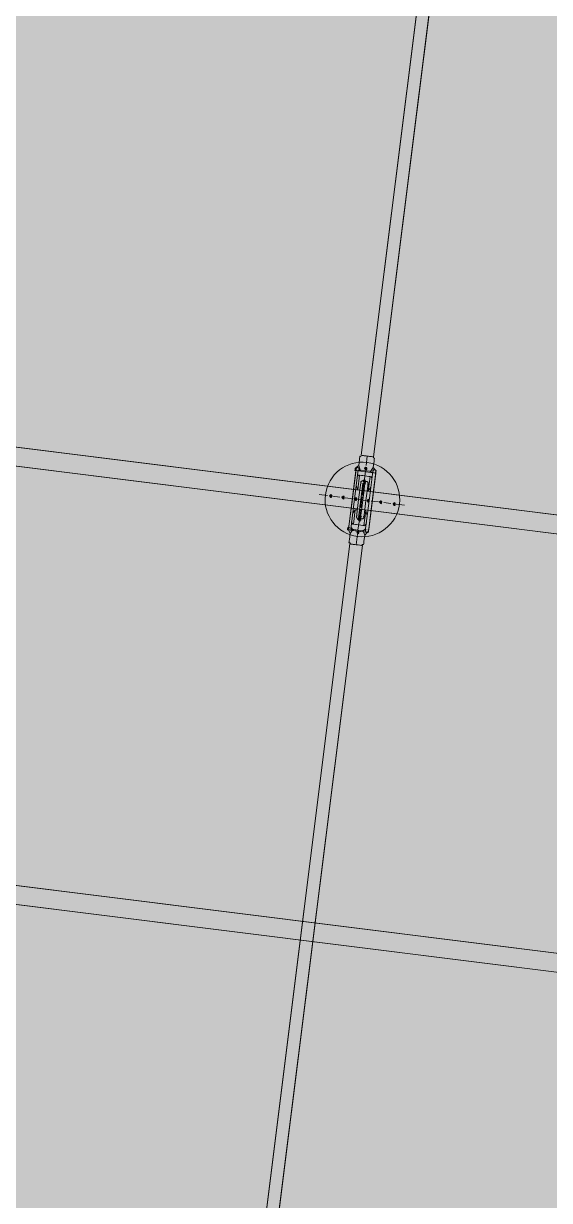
# Model space of a CAD drawing. Header units: metres. Extents: x -4 to 509425, y 7549 to 4732445.
# Drawn here: x 476024.82 to 476029.05, y 4719745.43 to 4719754.92 of the extents above; entities that cross this region are included whole.
import ezdxf

# ---------------------------------------------------------------- set-up
doc = ezdxf.new("R2010")
doc.units = ezdxf.units.M
doc.header["$LTSCALE"] = 0.01
doc.header["$MEASUREMENT"] = 0
doc.layers.get('0').update_dxf_attribs({"lineweight": 0})
doc.layers.add('_SUBESTACIÓN', color=1, linetype='Continuous')
doc.layers.add('SUBESTACION LA VID', color=253, linetype='Continuous')

# ---------------------------------------------------------------- blocks, each defined once
blk = doc.blocks.new('A$Cfff6051d')
at = {"layer": 'SUBESTACION LA VID', "transparency": 33554687}
h = blk.add_hatch(color=256, dxfattribs=at)
h.dxf.hatch_style = 2
h.paths.add_polyline_path([(476027.5832, 4719751.3295), (476027.5843, 4719751.3379), (476027.5759, 4719751.3389), (476027.5664, 4719751.3316), (476027.5738, 4719751.3221), (476027.5822, 4719751.3211)])
h = blk.add_hatch(color=256, dxfattribs=at)
h.dxf.hatch_style = 2
h.paths.add_polyline_path([(476027.5706, 4719751.2286), (476027.5716, 4719751.237), (476027.5632, 4719751.2381), (476027.5538, 4719751.2308), (476027.5611, 4719751.2213), (476027.5695, 4719751.2202)])
h = blk.add_hatch(color=256, dxfattribs=at)
h.dxf.hatch_style = 2
h.paths.add_polyline_path([(476027.2996, 4719751.109), (476027.3007, 4719751.1174), (476027.2923, 4719751.1185), (476027.2828, 4719751.1111), (476027.2902, 4719751.1017), (476027.2986, 4719751.1006)])
h = blk.add_hatch(color=256, dxfattribs=at)
h.dxf.hatch_style = 2
h.paths.add_polyline_path([(476027.4004, 4719751.0964), (476027.4015, 4719751.1048), (476027.3931, 4719751.1058), (476027.3836, 4719751.0985), (476027.391, 4719751.089), (476027.3994, 4719751.088)])
h = blk.add_hatch(color=256, dxfattribs=at)
h.dxf.hatch_style = 2
h.paths.add_polyline_path([(476027.5012, 4719751.0838), (476027.5023, 4719751.0922), (476027.4939, 4719751.0932), (476027.4844, 4719751.0859), (476027.4918, 4719751.0764), (476027.5002, 4719751.0754)])
h = blk.add_hatch(color=256, dxfattribs=at)
h.dxf.hatch_style = 2
h.paths.add_polyline_path([(476027.5579, 4719751.1278), (476027.559, 4719751.1362), (476027.5506, 4719751.1373), (476027.5411, 4719751.13), (476027.5485, 4719751.1205), (476027.5569, 4719751.1194)])
h = blk.add_hatch(color=256, dxfattribs=at)
h.dxf.hatch_style = 2
h.paths.add_polyline_path([(476027.5453, 4719751.027), (476027.5463, 4719751.0354), (476027.5379, 4719751.0365), (476027.5285, 4719751.0291), (476027.5358, 4719751.0197), (476027.5442, 4719751.0186)])
h = blk.add_hatch(color=256, dxfattribs=at)
h.dxf.hatch_style = 2
h.paths.add_polyline_path([(476027.602, 4719751.0711), (476027.6031, 4719751.0795), (476027.5947, 4719751.0806), (476027.5852, 4719751.0732), (476027.5926, 4719751.0638), (476027.601, 4719751.0627)])
h = blk.add_hatch(color=256, dxfattribs=at)
h.dxf.hatch_style = 2
h.paths.add_polyline_path([(476027.7028, 4719751.0585), (476027.7039, 4719751.0669), (476027.6955, 4719751.0679), (476027.686, 4719751.0606), (476027.6934, 4719751.0511), (476027.7018, 4719751.0501)])
h = blk.add_hatch(color=256, dxfattribs=at)
h.dxf.hatch_style = 2
h.paths.add_polyline_path([(476027.812, 4719751.0448), (476027.8131, 4719751.0532), (476027.8047, 4719751.0542), (476027.7952, 4719751.0469), (476027.8026, 4719751.0374), (476027.811, 4719751.0364)])
h = blk.add_hatch(color=256, dxfattribs=at)
h.dxf.hatch_style = 2
h.paths.add_polyline_path([(476027.5316, 4719750.9178), (476027.5327, 4719750.9262), (476027.5243, 4719750.9273), (476027.5148, 4719750.9199), (476027.5222, 4719750.9105), (476027.5306, 4719750.9094)])
h = blk.add_hatch(color=256, dxfattribs=at)
h.dxf.hatch_style = 2
h.paths.add_polyline_path([(476027.519, 4719750.817), (476027.52, 4719750.8254), (476027.5116, 4719750.8265), (476027.5022, 4719750.8191), (476027.5095, 4719750.8097), (476027.5179, 4719750.8086)])
at = {"layer": 'SUBESTACION LA VID', "lineweight": 15}
for p, q in [((476071.4612, 4719745.6493), (475975.7142, 4719757.6531)), ((476071.4423, 4719745.4981), (475975.6953, 4719757.5019)), ((476028.15, 4719756.3266), (476027.537, 4719751.4376)), ((476028.2508, 4719756.314), (476027.6378, 4719751.425)), ((476071.0252, 4719742.1716), (475975.2782, 4719754.1753)), ((476071.0063, 4719742.0204), (475975.2593, 4719754.0241)), ((476027.5874, 4719751.4313), (476027.578, 4719751.3557)), ((476027.4676, 4719751.088), (476027.4971, 4719751.3232)), ((476027.5139, 4719751.3211), (476027.4844, 4719751.0859)), ((476027.5128, 4719751.3127), (476027.5307, 4719751.319)), ((476027.5391, 4719751.3179), (476027.5727, 4719751.3137)), ((476027.5727, 4719751.3137), (476027.5643, 4719751.2465)), ((476027.6063, 4719751.3095), (476027.5727, 4719751.3137)), ((476027.6315, 4719751.3063), (476027.602, 4719751.0711)), ((476027.6305, 4719751.2979), (476027.6147, 4719751.3084)), ((476027.6272, 4719751.068), (476027.6567, 4719751.3032)), ((476027.5107, 4719751.1594), (476027.5254, 4719751.277)), ((476027.518, 4719751.0817), (476027.5349, 4719751.2161)), ((476027.5517, 4719751.214), (476027.5348, 4719751.0795)), ((476027.5622, 4719751.2297), (476027.5454, 4719751.2318)), ((476027.558, 4719751.1961), (476027.5496, 4719751.1972)), ((476027.5601, 4719751.2129), (476027.5516, 4719751.1457)), ((476027.5685, 4719751.2118), (476027.5516, 4719751.0774)), ((476027.558, 4719751.1961), (476027.5664, 4719751.195)), ((476027.5622, 4719751.2297), (476027.579, 4719751.2276)), ((476027.5768, 4719751.0743), (476027.5937, 4719751.2087)), ((476027.5947, 4719751.1488), (476027.6094, 4719751.2664)), ((476027.266, 4719751.1132), (476027.1988, 4719751.1217)), ((476027.3668, 4719751.1006), (476027.308, 4719751.108)), ((476027.476, 4719751.0869), (476027.4088, 4719751.0953)), ((476027.5464, 4719751.1037), (476027.539, 4719751.0449)), ((476027.5443, 4719751.1552), (476027.5527, 4719751.1541)), ((476027.5611, 4719751.153), (476027.5527, 4719751.1541)), ((476027.4676, 4719751.088), (476027.4371, 4719750.8444)), ((476027.4539, 4719750.8423), (476027.4844, 4719751.0859)), ((476027.4907, 4719750.9998), (476027.4759, 4719750.8821)), ((476027.518, 4719751.0817), (476027.5001, 4719750.9388)), ((476027.5768, 4719751.0743), (476027.5096, 4719751.0827)), ((476027.5169, 4719750.9367), (476027.5348, 4719751.0795)), ((476027.5337, 4719751.0029), (476027.5264, 4719750.9441)), ((476027.5337, 4719750.9346), (476027.5516, 4719751.0774)), ((476027.5768, 4719751.0743), (476027.5589, 4719750.9315)), ((476027.5715, 4719750.8275), (476027.602, 4719751.0711)), ((476027.6272, 4719751.068), (476027.5967, 4719750.8244)), ((476027.6776, 4719751.0616), (476027.6188, 4719751.069)), ((476027.7784, 4719751.049), (476027.7196, 4719751.0564)), ((476027.8876, 4719751.0353), (476027.8204, 4719751.0437)), ((476027.5232, 4719750.9189), (476027.5064, 4719750.921)), ((476027.5274, 4719750.9525), (476027.519, 4719750.9535)), ((476027.5232, 4719750.9189), (476027.54, 4719750.9168)), ((476027.5243, 4719750.9955), (476027.5327, 4719750.9945)), ((476027.5274, 4719750.9525), (476027.5358, 4719750.9514)), ((476027.5411, 4719750.9934), (476027.5327, 4719750.9945)), ((476027.5747, 4719750.9892), (476027.5599, 4719750.8716)), ((476027.456, 4719750.8591), (476027.4707, 4719750.8401)), ((476027.4791, 4719750.8391), (476027.5127, 4719750.8349)), ((476027.5211, 4719750.9021), (476027.5127, 4719750.8349)), ((476027.5463, 4719750.8307), (476027.5127, 4719750.8349)), ((476027.5736, 4719750.8443), (476027.5547, 4719750.8296)), ((476027.4475, 4719750.7236), (476026.7103, 4719744.8434)), ((476027.5085, 4719750.8013), (476027.4979, 4719750.7173)), ((476027.5483, 4719750.711), (476026.8111, 4719744.8307))]:
    blk.add_line(p, q, dxfattribs=at)
at = {"layer": 'SUBESTACION LA VID', "lineweight": 0}
for p, q in [((476027.6557, 4719751.2948), (476027.496, 4719751.3148)), ((476027.4475, 4719750.7236), (476027.5483, 4719750.711))]:
    blk.add_line(p, q, dxfattribs=at)
at = {"layer": 'SUBESTACION LA VID', "lineweight": 15}
for points in [[(476071.4423, 4719745.4981), (476071.4612, 4719745.6493), (475975.7142, 4719757.6531), (475975.6953, 4719757.5019), (476071.4423, 4719745.4981)], [(476028.15, 4719756.3266), (476028.2508, 4719756.314), (476027.6378, 4719751.425), (476027.537, 4719751.4376), (476028.15, 4719756.3266)], [(476071.0063, 4719742.0204), (476071.0252, 4719742.1716), (475975.2782, 4719754.1753), (475975.2593, 4719754.0241), (476071.0063, 4719742.0204)], [(476027.4497, 4719750.8087), (476027.4433, 4719750.7583), (476027.4423, 4719750.7499), (476027.4412, 4719750.7415), (476027.4402, 4719750.7331), (476027.4486, 4719750.732), (476027.4559, 4719750.7225), (476027.4727, 4719750.7204), (476027.4811, 4719750.7194), (476027.5147, 4719750.7152), (476027.5315, 4719750.7131), (476027.5399, 4719750.712), (476027.5494, 4719750.7194), (476027.5578, 4719750.7183), (476027.5588, 4719750.7267), (476027.5599, 4719750.7351), (476027.5609, 4719750.7435), (476027.5673, 4719750.7939), (476027.5872, 4719750.817), (476027.5956, 4719750.816), (476027.5967, 4719750.8244), (476027.5977, 4719750.8328), (476027.5988, 4719750.8412), (476027.6557, 4719751.2948), (476027.6567, 4719751.3032), (476027.6578, 4719751.3116), (476027.6504, 4719751.321), (476027.6357, 4719751.3399), (476027.642, 4719751.3903), (476027.6431, 4719751.3987), (476027.6441, 4719751.4071), (476027.6452, 4719751.4155), (476027.6368, 4719751.4166), (476027.6378, 4719751.425), (476027.6294, 4719751.426), (476027.621, 4719751.4271), (476027.6042, 4719751.4292), (476027.5874, 4719751.4313), (476027.5706, 4719751.4334), (476027.5622, 4719751.4345), (476027.5454, 4719751.4366), (476027.537, 4719751.4376), (476027.536, 4719751.4292), (476027.5276, 4719751.4303), (476027.5265, 4719751.4219), (476027.5255, 4719751.4135), (476027.5244, 4719751.4051), (476027.5181, 4719751.3547), (476027.4992, 4719751.34), (476027.4898, 4719751.3326), (476027.4887, 4719751.3242), (476027.4876, 4719751.3158), (476027.496, 4719751.3148), (476027.4392, 4719750.8612), (476027.4297, 4719750.8538), (476027.4287, 4719750.8454), (476027.4276, 4719750.837), (476027.436, 4719750.836), (476027.4497, 4719750.8087)], [(476027.5874, 4719751.4313), (476027.5706, 4719751.4334), (476027.5622, 4719751.4345), (476027.5454, 4719751.4366), (476027.537, 4719751.4376), (476027.536, 4719751.4292), (476027.5276, 4719751.4303), (476027.5265, 4719751.4219), (476027.5255, 4719751.4135), (476027.5244, 4719751.4051), (476027.5181, 4719751.3547)], [(476027.5874, 4719751.4313), (476027.6042, 4719751.4292), (476027.621, 4719751.4271), (476027.6294, 4719751.426), (476027.6378, 4719751.425), (476027.6368, 4719751.4166), (476027.6452, 4719751.4155), (476027.6441, 4719751.4071), (476027.6431, 4719751.3987), (476027.642, 4719751.3903), (476027.6357, 4719751.3399)], [(476027.4992, 4719751.34), (476027.5181, 4719751.3547), (476027.5307, 4719751.319), (476027.5391, 4719751.3179)], [(476027.6504, 4719751.321), (476027.6357, 4719751.3399), (476027.6147, 4719751.3084), (476027.6063, 4719751.3095)], [(476027.5275, 4719751.1573), (476027.5107, 4719751.1594), (476027.4981, 4719751.1951)], [(476027.5674, 4719751.2717), (476027.5506, 4719751.2738), (476027.5422, 4719751.2749), (476027.5254, 4719751.277), (476027.517, 4719751.278), (476027.5076, 4719751.2707), (476027.5065, 4719751.2623), (476027.5055, 4719751.2539)], [(476027.5674, 4719751.2717), (476027.5842, 4719751.2696), (476027.601, 4719751.2675), (476027.6094, 4719751.2664), (476027.6178, 4719751.2654), (476027.6252, 4719751.2559), (476027.6241, 4719751.2475), (476027.6231, 4719751.2391)], [(476027.5863, 4719751.1499), (476027.5947, 4719751.1488), (476027.6157, 4719751.1803)], [(476027.5075, 4719750.9977), (476027.4907, 4719750.9998), (476027.4697, 4719750.9683)], [(476027.5179, 4719750.8769), (476027.5011, 4719750.879), (476027.4927, 4719750.88), (476027.4759, 4719750.8821), (476027.4675, 4719750.8832), (476027.4686, 4719750.8916), (476027.4602, 4719750.8927), (476027.4612, 4719750.9011), (476027.4623, 4719750.9095)], [(476027.5663, 4719750.9903), (476027.5747, 4719750.9892), (476027.5873, 4719750.9535)], [(476027.436, 4719750.836), (476027.4497, 4719750.8087), (476027.4707, 4719750.8401), (476027.4791, 4719750.8391)], [(476027.4979, 4719750.7173), (476027.4811, 4719750.7194), (476027.4727, 4719750.7204), (476027.4559, 4719750.7225), (476027.4486, 4719750.732), (476027.4402, 4719750.7331), (476027.4412, 4719750.7415), (476027.4423, 4719750.7499), (476027.4433, 4719750.7583), (476027.4497, 4719750.8087)], [(476027.5179, 4719750.8769), (476027.5347, 4719750.8748), (476027.5515, 4719750.8727), (476027.5599, 4719750.8716), (476027.5683, 4719750.8706), (476027.5694, 4719750.879), (476027.5778, 4719750.8779), (476027.5788, 4719750.8863), (476027.5799, 4719750.8947)], [(476027.5872, 4719750.817), (476027.5673, 4719750.7939), (476027.5547, 4719750.8296), (476027.5463, 4719750.8307)], [(476027.4475, 4719750.7236), (476027.5483, 4719750.711), (476026.8111, 4719744.8307), (476026.7103, 4719744.8434), (476027.4475, 4719750.7236)], [(476027.4979, 4719750.7173), (476027.5147, 4719750.7152), (476027.5315, 4719750.7131), (476027.5399, 4719750.712), (476027.5494, 4719750.7194), (476027.5578, 4719750.7183), (476027.5588, 4719750.7267), (476027.5599, 4719750.7351), (476027.5609, 4719750.7435), (476027.5673, 4719750.7939)]]:
    blk.add_lwpolyline(points, dxfattribs=at)
at = {"layer": 'SUBESTACION LA VID', "lineweight": 0}
for points in [[(476027.5874, 4719751.4313), (476027.5622, 4719751.4345), (476027.6042, 4719751.4292)], [(476027.5956, 4719750.816), (476027.4276, 4719750.837), (476027.5956, 4719750.816), (476027.436, 4719750.836), (476027.5956, 4719750.816)], [(476027.4811, 4719750.7194), (476027.5315, 4719750.7131), (476027.4727, 4719750.7204)]]:
    blk.add_lwpolyline(points, dxfattribs=at)
at = {"layer": 'SUBESTACION LA VID'}
for points in [[(476027.5832, 4719751.3295), (476027.5843, 4719751.3379), (476027.5759, 4719751.3389), (476027.5664, 4719751.3316), (476027.5738, 4719751.3221), (476027.5822, 4719751.3211)], [(476027.5706, 4719751.2286), (476027.5716, 4719751.237), (476027.5632, 4719751.2381), (476027.5538, 4719751.2308), (476027.5611, 4719751.2213), (476027.5695, 4719751.2202)], [(476027.2996, 4719751.109), (476027.3007, 4719751.1174), (476027.2923, 4719751.1185), (476027.2828, 4719751.1111), (476027.2902, 4719751.1017), (476027.2986, 4719751.1006)], [(476027.4004, 4719751.0964), (476027.4015, 4719751.1048), (476027.3931, 4719751.1058), (476027.3836, 4719751.0985), (476027.391, 4719751.089), (476027.3994, 4719751.088)], [(476027.5012, 4719751.0838), (476027.5023, 4719751.0922), (476027.4939, 4719751.0932), (476027.4844, 4719751.0859), (476027.4918, 4719751.0764), (476027.5002, 4719751.0754)], [(476027.5579, 4719751.1278), (476027.559, 4719751.1362), (476027.5506, 4719751.1373), (476027.5411, 4719751.13), (476027.5485, 4719751.1205), (476027.5569, 4719751.1194)], [(476027.5453, 4719751.027), (476027.5463, 4719751.0354), (476027.5379, 4719751.0365), (476027.5285, 4719751.0291), (476027.5358, 4719751.0197), (476027.5442, 4719751.0186)], [(476027.602, 4719751.0711), (476027.6031, 4719751.0795), (476027.5947, 4719751.0806), (476027.5852, 4719751.0732), (476027.5926, 4719751.0638), (476027.601, 4719751.0627)], [(476027.7028, 4719751.0585), (476027.7039, 4719751.0669), (476027.6955, 4719751.0679), (476027.686, 4719751.0606), (476027.6934, 4719751.0511), (476027.7018, 4719751.0501)], [(476027.812, 4719751.0448), (476027.8131, 4719751.0532), (476027.8047, 4719751.0542), (476027.7952, 4719751.0469), (476027.8026, 4719751.0374), (476027.811, 4719751.0364)], [(476027.5316, 4719750.9178), (476027.5327, 4719750.9262), (476027.5243, 4719750.9273), (476027.5148, 4719750.9199), (476027.5222, 4719750.9105), (476027.5306, 4719750.9094)], [(476027.519, 4719750.817), (476027.52, 4719750.8254), (476027.5116, 4719750.8265), (476027.5022, 4719750.8191), (476027.5095, 4719750.8097), (476027.5179, 4719750.8086)]]:
    blk.add_lwpolyline(points, close=True, dxfattribs=at)
at = {"layer": 'SUBESTACION LA VID', "lineweight": 0}
for points in [[(476027.5832, 4719751.3295), (476027.5843, 4719751.3379), (476027.5759, 4719751.3389), (476027.5664, 4719751.3316), (476027.5738, 4719751.3221), (476027.5822, 4719751.3211)], [(476027.5706, 4719751.2286), (476027.5716, 4719751.237), (476027.5632, 4719751.2381), (476027.5538, 4719751.2308), (476027.5611, 4719751.2213), (476027.5695, 4719751.2202)], [(476027.2996, 4719751.109), (476027.3007, 4719751.1174), (476027.2923, 4719751.1185), (476027.2828, 4719751.1111), (476027.2902, 4719751.1017), (476027.2986, 4719751.1006)], [(476027.4004, 4719751.0964), (476027.4015, 4719751.1048), (476027.3931, 4719751.1058), (476027.3836, 4719751.0985), (476027.391, 4719751.089), (476027.3994, 4719751.088)], [(476027.5012, 4719751.0838), (476027.5023, 4719751.0922), (476027.4939, 4719751.0932), (476027.4844, 4719751.0859), (476027.4918, 4719751.0764), (476027.5002, 4719751.0754)], [(476027.5579, 4719751.1278), (476027.559, 4719751.1362), (476027.5506, 4719751.1373), (476027.5411, 4719751.13), (476027.5485, 4719751.1205), (476027.5569, 4719751.1194)], [(476027.5453, 4719751.027), (476027.5463, 4719751.0354), (476027.5379, 4719751.0365), (476027.5285, 4719751.0291), (476027.5358, 4719751.0197), (476027.5442, 4719751.0186)], [(476027.602, 4719751.0711), (476027.6031, 4719751.0795), (476027.5947, 4719751.0806), (476027.5852, 4719751.0732), (476027.5926, 4719751.0638), (476027.601, 4719751.0627)], [(476027.7028, 4719751.0585), (476027.7039, 4719751.0669), (476027.6955, 4719751.0679), (476027.686, 4719751.0606), (476027.6934, 4719751.0511), (476027.7018, 4719751.0501)], [(476027.812, 4719751.0448), (476027.8131, 4719751.0532), (476027.8047, 4719751.0542), (476027.7952, 4719751.0469), (476027.8026, 4719751.0374), (476027.811, 4719751.0364)], [(476027.5316, 4719750.9178), (476027.5327, 4719750.9262), (476027.5243, 4719750.9273), (476027.5148, 4719750.9199), (476027.5222, 4719750.9105), (476027.5306, 4719750.9094)], [(476027.519, 4719750.817), (476027.52, 4719750.8254), (476027.5116, 4719750.8265), (476027.5022, 4719750.8191), (476027.5095, 4719750.8097), (476027.5179, 4719750.8086)]]:
    blk.add_lwpolyline(points, close=True, dxfattribs=at)
at = {"layer": 'SUBESTACION LA VID', "lineweight": 15}
for points, knots in [([(476027.2497, 4719751.1196), (476027.2291, 4719750.9549), (476027.3459, 4719750.8046), (476027.5106, 4719750.784), (476027.6752, 4719750.7633), (476027.8255, 4719750.8801), (476027.8462, 4719751.0448), (476027.8668, 4719751.2095), (476027.75, 4719751.3597), (476027.5853, 4719751.3804), (476027.4206, 4719751.401), (476027.2704, 4719751.2843), (476027.2497, 4719751.1196)], [0, 0, 0, 0, 1, 1, 1, 2, 2, 2, 3, 3, 3, 4, 4, 4, 4]), ([(476027.5118, 4719751.3384), (476027.5064, 4719751.3391), (476027.5012, 4719751.3362), (476027.4988, 4719751.3313), (476027.4964, 4719751.3264), (476027.4974, 4719751.3206), (476027.5013, 4719751.3167)], [0, 0, 0, 0, 1, 1, 1, 2, 2, 2, 2]), ([(476027.5228, 4719751.3242), (476027.5237, 4719751.3312), (476027.5188, 4719751.3375), (476027.5118, 4719751.3384), (476027.5048, 4719751.3393), (476027.4985, 4719751.3343), (476027.4976, 4719751.3274)], [0, 0, 0, 0, 1, 1, 1, 2, 2, 2, 2]), ([(476027.5166, 4719751.3148), (476027.5213, 4719751.3176), (476027.5238, 4719751.323), (476027.5227, 4719751.3283), (476027.5216, 4719751.3337), (476027.5172, 4719751.3377), (476027.5118, 4719751.3384)], [0, 0, 0, 0, 1, 1, 1, 2, 2, 2, 2]), ([(476027.6462, 4719751.3216), (476027.6408, 4719751.3222), (476027.6356, 4719751.3194), (476027.6332, 4719751.3145), (476027.6308, 4719751.3096), (476027.6318, 4719751.3037), (476027.6357, 4719751.2999)], [0, 0, 0, 0, 1, 1, 1, 2, 2, 2, 2]), ([(476027.6572, 4719751.3074), (476027.6581, 4719751.3143), (476027.6532, 4719751.3207), (476027.6462, 4719751.3216), (476027.6392, 4719751.3224), (476027.6329, 4719751.3175), (476027.632, 4719751.3105)], [0, 0, 0, 0, 1, 1, 1, 2, 2, 2, 2]), ([(476027.651, 4719751.298), (476027.6557, 4719751.3007), (476027.6582, 4719751.3062), (476027.6571, 4719751.3115), (476027.656, 4719751.3168), (476027.6516, 4719751.3209), (476027.6462, 4719751.3216)], [0, 0, 0, 0, 1, 1, 1, 2, 2, 2, 2]), ([(476027.5496, 4719751.2313), (476027.5442, 4719751.232), (476027.5389, 4719751.2291), (476027.5365, 4719751.2242), (476027.5342, 4719751.2193), (476027.5352, 4719751.2134), (476027.5391, 4719751.2096)], [0, 0, 0, 0, 1, 1, 1, 2, 2, 2, 2]), ([(476027.5496, 4719751.2313), (476027.5442, 4719751.232), (476027.5389, 4719751.2291), (476027.5365, 4719751.2242), (476027.5342, 4719751.2193), (476027.5352, 4719751.2134), (476027.5391, 4719751.2096)], [0, 0, 0, 0, 1, 1, 1, 2, 2, 2, 2]), ([(476027.5606, 4719751.2171), (476027.5615, 4719751.2241), (476027.5565, 4719751.2304), (476027.5496, 4719751.2313), (476027.5426, 4719751.2322), (476027.5363, 4719751.2272), (476027.5354, 4719751.2203)], [0, 0, 0, 0, 1, 1, 1, 2, 2, 2, 2]), ([(476027.5544, 4719751.2077), (476027.5591, 4719751.2104), (476027.5615, 4719751.2159), (476027.5604, 4719751.2212), (476027.5593, 4719751.2265), (476027.555, 4719751.2306), (476027.5496, 4719751.2313)], [0, 0, 0, 0, 1, 1, 1, 2, 2, 2, 2]), ([(476027.5832, 4719751.2271), (476027.5778, 4719751.2277), (476027.5725, 4719751.2249), (476027.5702, 4719751.22), (476027.5678, 4719751.2151), (476027.5688, 4719751.2092), (476027.5727, 4719751.2054)], [0, 0, 0, 0, 1, 1, 1, 2, 2, 2, 2]), ([(476027.5942, 4719751.2129), (476027.5951, 4719751.2198), (476027.5901, 4719751.2262), (476027.5832, 4719751.2271), (476027.5762, 4719751.2279), (476027.5699, 4719751.223), (476027.569, 4719751.216)], [0, 0, 0, 0, 1, 1, 1, 2, 2, 2, 2]), ([(476027.588, 4719751.2035), (476027.5927, 4719751.2062), (476027.5951, 4719751.2117), (476027.594, 4719751.217), (476027.5929, 4719751.2223), (476027.5886, 4719751.2264), (476027.5832, 4719751.2271)], [0, 0, 0, 0, 1, 1, 1, 2, 2, 2, 2]), ([(476027.588, 4719751.2035), (476027.5927, 4719751.2062), (476027.5951, 4719751.2117), (476027.594, 4719751.217), (476027.5929, 4719751.2223), (476027.5886, 4719751.2264), (476027.5832, 4719751.2271)], [0, 0, 0, 0, 1, 1, 1, 2, 2, 2, 2]), ([(476027.5068, 4719750.9524), (476027.5021, 4719750.9497), (476027.4997, 4719750.9443), (476027.5008, 4719750.9389), (476027.5019, 4719750.9336), (476027.5063, 4719750.9295), (476027.5117, 4719750.9289)], [0, 0, 0, 0, 1, 1, 1, 2, 2, 2, 2]), ([(476027.5068, 4719750.9524), (476027.5021, 4719750.9497), (476027.4997, 4719750.9443), (476027.5008, 4719750.9389), (476027.5019, 4719750.9336), (476027.5063, 4719750.9295), (476027.5116, 4719750.9289)], [0, 0, 0, 0, 1, 1, 1, 2, 2, 2, 2]), ([(476027.5006, 4719750.943), (476027.4998, 4719750.9361), (476027.5047, 4719750.9297), (476027.5117, 4719750.9289), (476027.5186, 4719750.928), (476027.525, 4719750.9329), (476027.5258, 4719750.9399)], [0, 0, 0, 0, 1, 1, 1, 2, 2, 2, 2]), ([(476027.5116, 4719750.9289), (476027.5171, 4719750.9282), (476027.5223, 4719750.931), (476027.5247, 4719750.9359), (476027.527, 4719750.9408), (476027.526, 4719750.9467), (476027.5221, 4719750.9505)], [0, 0, 0, 0, 1, 1, 1, 2, 2, 2, 2]), ([(476027.5404, 4719750.9482), (476027.5357, 4719750.9455), (476027.5333, 4719750.9401), (476027.5344, 4719750.9347), (476027.5355, 4719750.9294), (476027.5399, 4719750.9253), (476027.5453, 4719750.9247)], [0, 0, 0, 0, 1, 1, 1, 2, 2, 2, 2]), ([(476027.5342, 4719750.9388), (476027.5334, 4719750.9319), (476027.5383, 4719750.9255), (476027.5453, 4719750.9247), (476027.5522, 4719750.9238), (476027.5586, 4719750.9287), (476027.5594, 4719750.9357)], [0, 0, 0, 0, 1, 1, 1, 2, 2, 2, 2]), ([(476027.5452, 4719750.9247), (476027.5507, 4719750.924), (476027.5559, 4719750.9268), (476027.5583, 4719750.9317), (476027.5606, 4719750.9366), (476027.5596, 4719750.9425), (476027.5557, 4719750.9463)], [0, 0, 0, 0, 1, 1, 1, 2, 2, 2, 2]), ([(476027.5453, 4719750.9247), (476027.5507, 4719750.924), (476027.5559, 4719750.9268), (476027.5583, 4719750.9317), (476027.5606, 4719750.9366), (476027.5596, 4719750.9425), (476027.5557, 4719750.9463)], [0, 0, 0, 0, 1, 1, 1, 2, 2, 2, 2]), ([(476027.4438, 4719750.858), (476027.4391, 4719750.8552), (476027.4367, 4719750.8498), (476027.4377, 4719750.8444), (476027.4388, 4719750.8391), (476027.4432, 4719750.8351), (476027.4486, 4719750.8344)], [0, 0, 0, 0, 1, 1, 1, 2, 2, 2, 2]), ([(476027.4376, 4719750.8486), (476027.4367, 4719750.8416), (476027.4417, 4719750.8353), (476027.4486, 4719750.8344), (476027.4556, 4719750.8335), (476027.4619, 4719750.8384), (476027.4628, 4719750.8454)], [0, 0, 0, 0, 1, 1, 1, 2, 2, 2, 2]), ([(476027.4486, 4719750.8344), (476027.454, 4719750.8337), (476027.4593, 4719750.8365), (476027.4616, 4719750.8414), (476027.464, 4719750.8464), (476027.463, 4719750.8522), (476027.4591, 4719750.856)], [0, 0, 0, 0, 1, 1, 1, 2, 2, 2, 2]), ([(476027.5782, 4719750.8411), (476027.5735, 4719750.8384), (476027.5711, 4719750.8329), (476027.5722, 4719750.8276), (476027.5732, 4719750.8223), (476027.5776, 4719750.8182), (476027.583, 4719750.8175)], [0, 0, 0, 0, 1, 1, 1, 2, 2, 2, 2]), ([(476027.572, 4719750.8317), (476027.5711, 4719750.8248), (476027.5761, 4719750.8184), (476027.583, 4719750.8175), (476027.59, 4719750.8167), (476027.5963, 4719750.8216), (476027.5972, 4719750.8286)], [0, 0, 0, 0, 1, 1, 1, 2, 2, 2, 2]), ([(476027.583, 4719750.8175), (476027.5884, 4719750.8169), (476027.5937, 4719750.8197), (476027.596, 4719750.8246), (476027.5984, 4719750.8295), (476027.5974, 4719750.8354), (476027.5935, 4719750.8392)], [0, 0, 0, 0, 1, 1, 1, 2, 2, 2, 2])]:
    blk.add_open_spline(points, degree=3, knots=knots, dxfattribs=at)

msp = doc.modelspace()

# ---------------------------------------------------------------- hatches: boundary and pattern name
at = {"layer": '_SUBESTACIÓN', "transparency": 33554559}
h = msp.add_hatch(color=1, dxfattribs=at)
h.dxf.hatch_style = 1
h.paths.add_polyline_path([(475968.6399, 4719805.825), (476089.9386, 4719790.615), (476078.1686, 4719696.74), (475956.8686, 4719711.9502)])

# ---------------------------------------------------------------- block references
at = {"linetype": 'Continuous'}
msp.add_blockref('A$Cfff6051d', (0, 0), dxfattribs=at)

doc.saveas('drawing.dxf')
